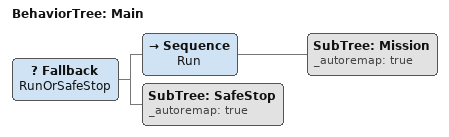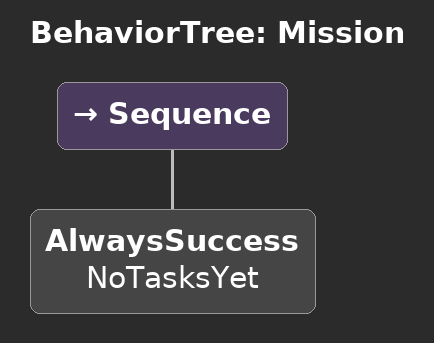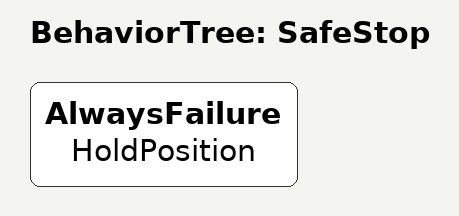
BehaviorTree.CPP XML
<?xml version="1.0"?>
<root BTCPP_format="4" main_tree_to_execute="Main">

  <BehaviorTree ID="Main">
    <Fallback name="RunOrSafeStop">
      <Sequence name="Run">
        <!-- Safety checks (pose, map, health) go here, before the mission. -->
        <SubTree ID="Mission" _autoremap="true"/>
      </Sequence>
      <SubTree ID="SafeStop" _autoremap="true"/>
    </Fallback>
  </BehaviorTree>

  <BehaviorTree ID="Mission">
    <Sequence>
      <AlwaysSuccess name="NoTasksYet"/>
    </Sequence>
  </BehaviorTree>

  <BehaviorTree ID="SafeStop">
    <AlwaysFailure name="HoldPosition"/>
  </BehaviorTree>
</root>
